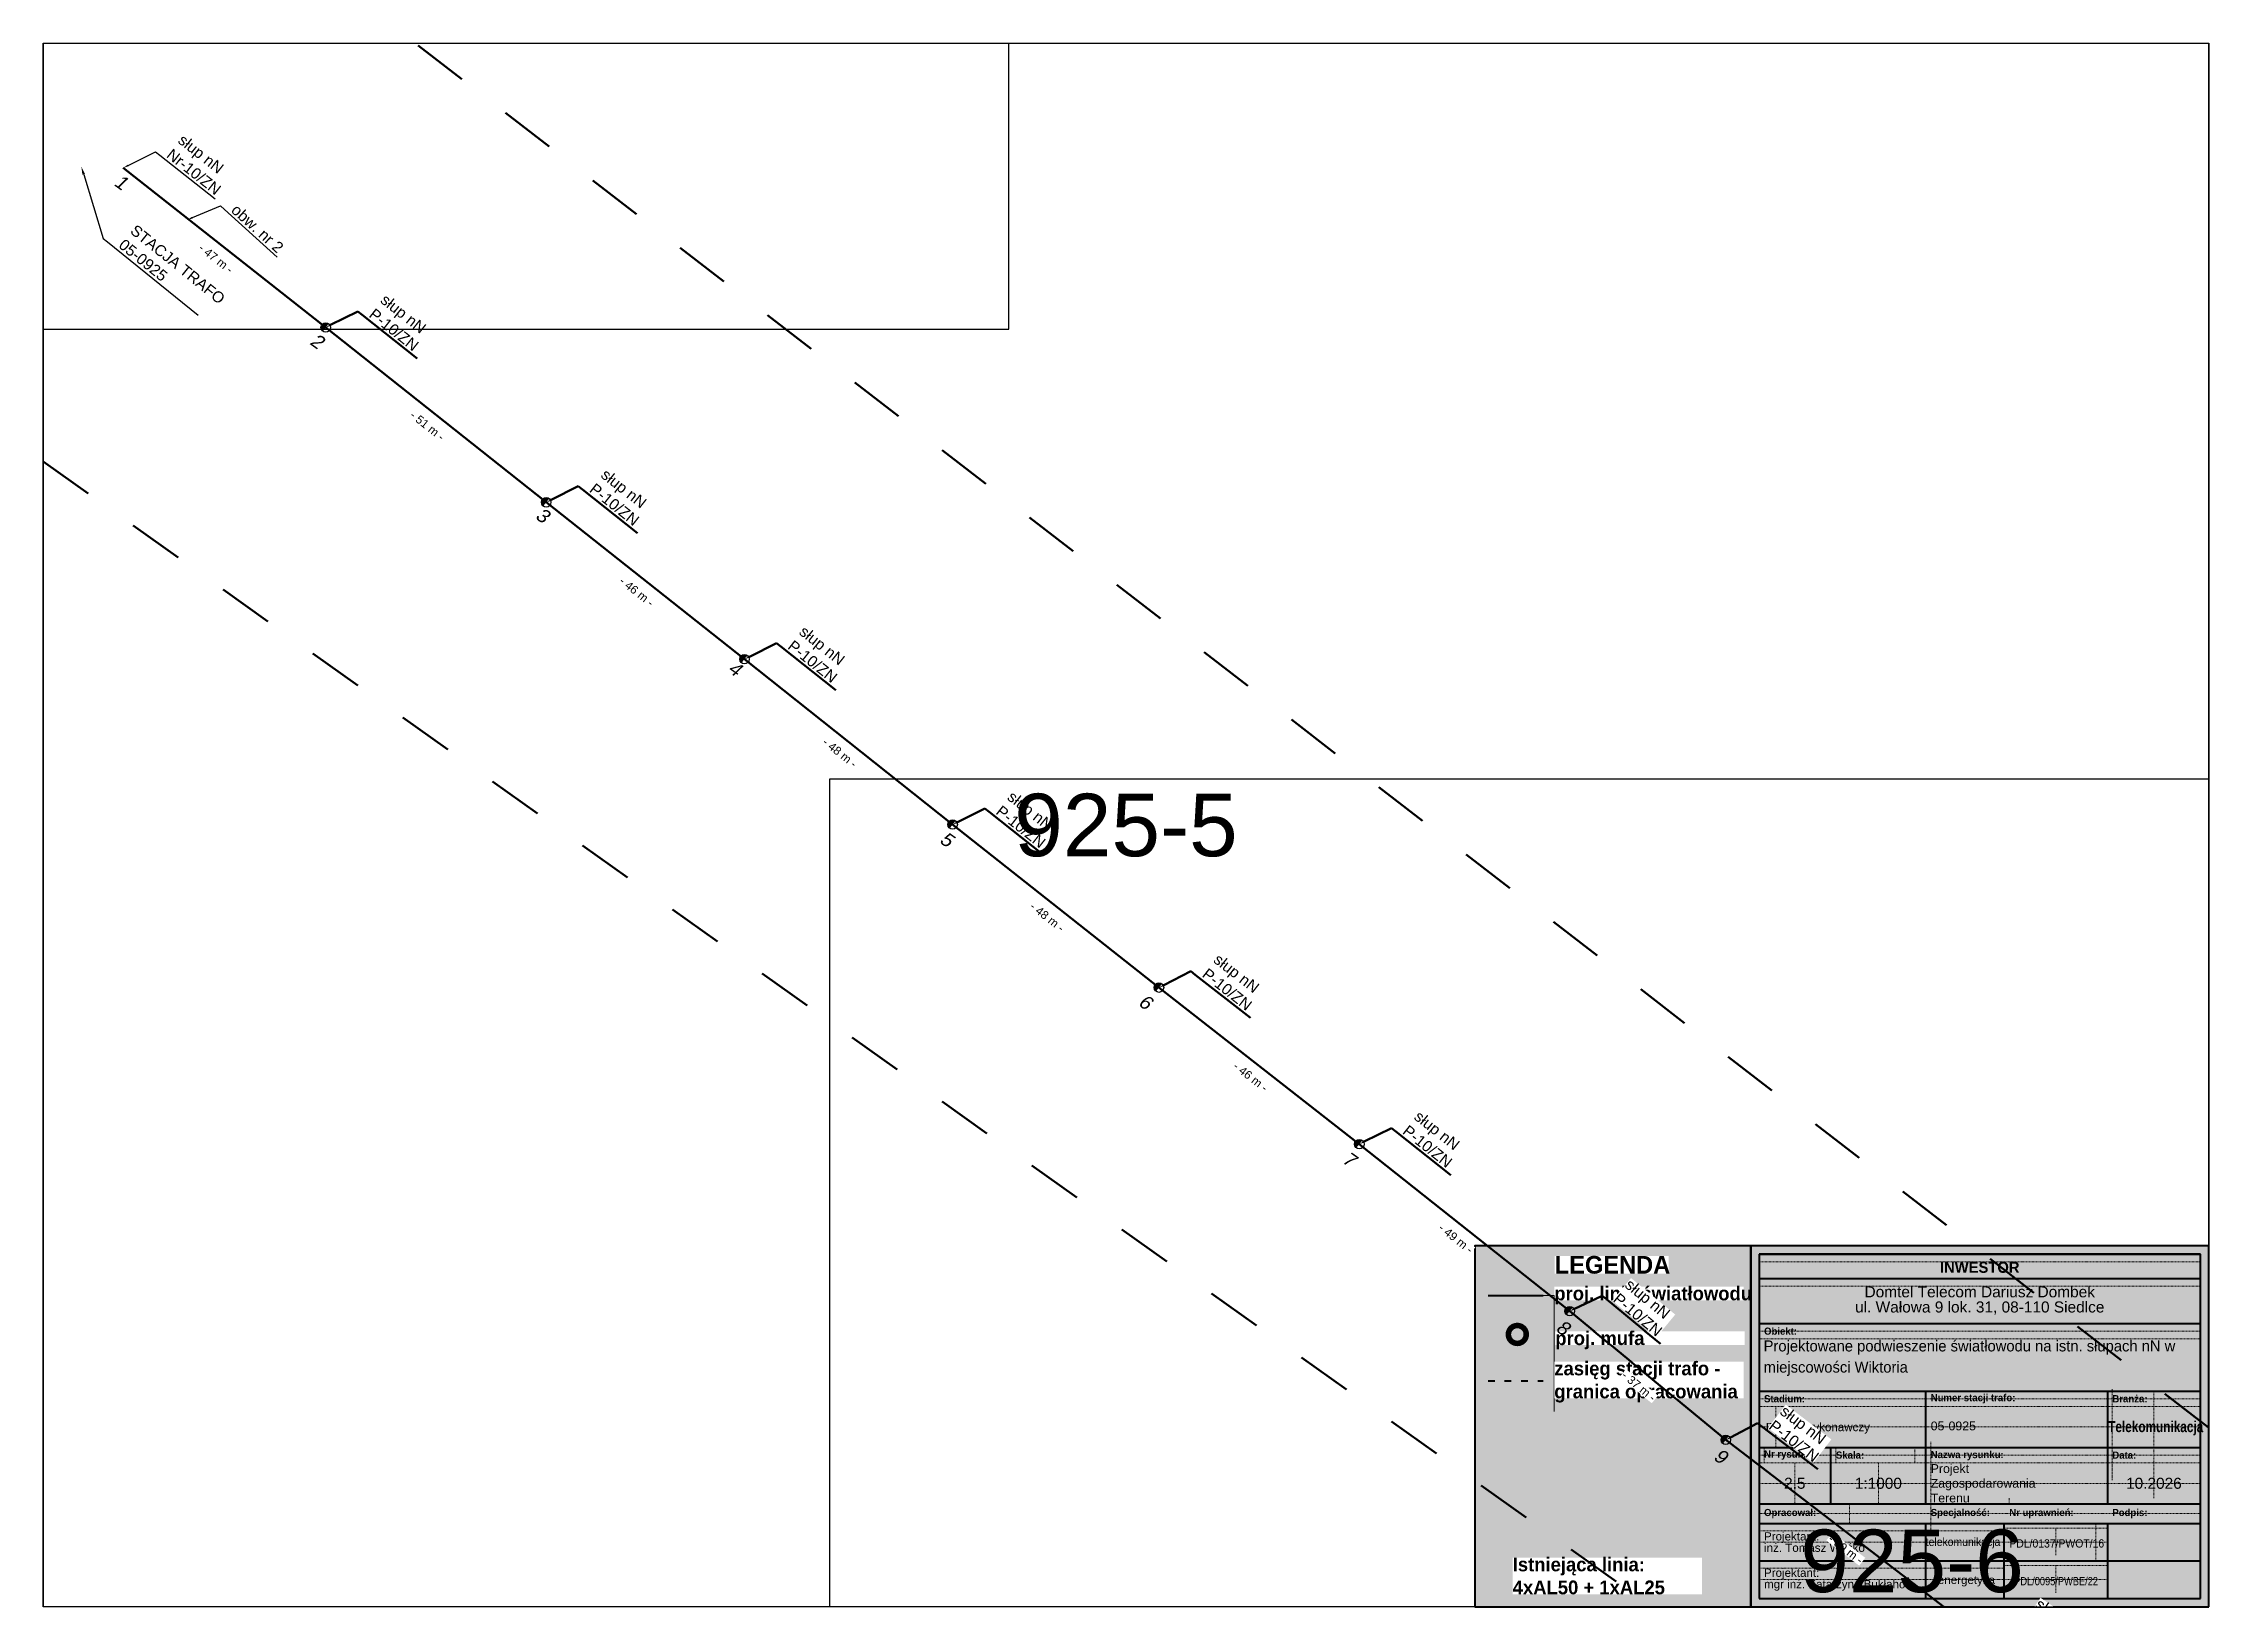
# Paper-space layout '925-5' of a CAD drawing. Header units: millimetres. Extents: x 0 to 393, y 0 to 283.
# The model-space entities are those that its viewports show. They can reach past a viewport. Long polylines and large blocks are cut down to what shows.
import ezdxf
from ezdxf import colors
from ezdxf.entities.mleader import LeaderData, LeaderLine
from ezdxf.enums import TextEntityAlignment as Align
from ezdxf.math import Vec2, Vec3

# ---------------------------------------------------------------- set-up
doc = ezdxf.new("R2010")
doc.units = ezdxf.units.MM
for name, pattern in [('4002', [2, 1, -1]), ('ACAD_ISO03W100', [30, 12, -18]), ('DGN Style 2', [0.005224, 0.003135, -0.00209])]:
    doc.linetypes.add(name, pattern=pattern)
doc.layers.add('!tele', color=30, linetype='Continuous', lineweight=50, plot=False)
doc.layers.add('@KonstrTabelki', color=253, linetype='DGN Style 2', lineweight=0, plot=False)
for name, color, linetype, lineweight in [('!trafo', 6, '4002', 50), ('@Tabelka', 7, 'Continuous', 13), ('_mm zasięg trafo', 6, 'ACAD_ISO03W100', 35), ('_numery', 7, 'Continuous', 40), ('_światłowód', 30, 'Continuous', 50)]:
    doc.layers.add(name, color=color, linetype=linetype, lineweight=lineweight)
for name, color, linetype in [('_MM mufy', 3, 'Continuous'), ('_MM opisy', 7, 'Continuous'), ('_MM slupy', 5, 'Continuous'), ('_mm trafo', 3, 'Continuous')]:
    doc.layers.add(name, color=color, linetype=linetype)
doc.layers.add('DIM', color=7, linetype='Continuous', plot=False)
doc.styles.add('BardzoMale-PrawaGora', font='arial.ttf', dxfattribs={"height": 0.0025})
doc.styles.get("Standard").update_dxf_attribs({"font": 'arial.ttf'})
doc.dimstyles.new('opis linie', dxfattribs={"dimtxt": 1.5, "dimasz": 0.18, "dimexe": 0.18, "dimexo": 0.0625, "dimgap": 2.5, "dimtad": 4, "dimdec": 0, "dimzin": 0, "dimdsep": 46, "dimtxsty": 'Standard', "dimcen": 0.09, "dimse1": 1, "dimse2": 1, "dimsd1": 1, "dimsd2": 1, "dimclrt": 256, "dimadec": 0, "dimazin": 0, "dimtfac": 1, "dimtdec": 0, "dimtofl": 0, "dimtmove": 0, "dimatfit": 3, "dimfxl": 1, "dimtfill": 1, "dimtolj": 1, "dimtzin": 0, "dimarcsym": 0})

# ---------------------------------------------------------------- blocks, each defined once
blk = doc.blocks.new('tabelka')
at = {"true_color": 0xffffff, "transparency": 33554687}
h = blk.add_hatch(color=7, dxfattribs=at)
h.dxf.hatch_style = 1
h.paths.add_polyline_path([(-83, 65.41), (0, 65.41), (0, 0), (-83, 0)])
at = {"layer": '@KonstrTabelki', "lineweight": 0}
for p, q in [((-1.5, 62.52), (-81.5, 62.52)), ((-1.5, 58.08), (-81.5, 58.08)), ((-1.5, 49.94), (-81.5, 49.94)), ((-81.5, 48.55), (-1.5, 48.55)), ((-17.47, 39.44), (-17.47, 22.94)), ((-1.5, 37.69), (-81.5, 37.69)), ((-81.5, 36.3), (-1.5, 36.3)), ((-78.46, 36.3), (-78.46, 28.86)), ((-9.93, 19.68), (-9.93, 39.08)), ((-81.5, 32.58), (-1.5, 32.58)), ((-80.6, 28.86), (-80.6, 26.08)), ((-67.58, 28.86), (-67.58, 26.08)), ((-53.27, 26.08), (-53.27, 28.86)), ((-50.39, 29.9), (-50.39, 18.64)), ((-17.47, 28.86), (-17.47, 22.94)), ((-9.93, 19.68), (-9.93, 28.86)), ((-1.5, 27.47), (-81.5, 27.47)), ((-81.5, 26.08), (-1.5, 26.08)), ((-74.99, 18.64), (-74.99, 26.08)), ((-59.88, 18.64), (-59.88, 26.08)), ((-1.5, 27.47), (-18.36, 27.47)), ((-1.5, 22.36), (-81.5, 22.36)), ((-36.15, 19.68), (-36.15, 18.64)), ((-1.5, 22.36), (-18.36, 22.36)), ((-81.5, 16.88), (-1.5, 16.88)), ((-65.11, 18.64), (-65.11, 15.11)), ((-50.39, 18.64), (-50.39, 13.41)), ((-37.05, 13.77), (-81.5, 13.77)), ((-37.05, 14.25), (-18.36, 14.25)), ((-27.71, 14.25), (-27.71, 9.31)), ((-20.43, 15.11), (-20.43, 8.31)), ((-37.05, 11.71), (-81.5, 11.71)), ((-18.36, 11.71), (-37.05, 11.71)), ((-37.05, 6.97), (-81.5, 6.97)), ((-37.05, 4.9), (-81.5, 4.9)), ((-37.05, 7.44), (-18.36, 7.44)), ((-18.36, 4.9), (-37.05, 4.9)), ((-27.71, 7.44), (-27.71, 2.5))]:
    blk.add_line(p, q, dxfattribs=at)
at = {"layer": '@KonstrTabelki'}
for points in [[(-51.29, 28.86), (-51.29, 39.08)], [(-51.29, 18.64), (-51.29, 28.86)]]:
    blk.add_lwpolyline(points, dxfattribs=at)
at = {"layer": '@Tabelka', "lineweight": 40}
for p, q in [((0, 65.41), (-83, 65.41)), ((-83, 65.41), (-83, 0)), ((-81.5, 63.91), (-1.5, 63.91)), ((-1.5, 63.91), (-81.5, 63.91)), ((-81.5, 63.91), (-81.5, 1.5)), ((-1.5, 1.5), (-1.5, 63.91)), ((0, 0), (0, 65.41)), ((-81.5, 59.47), (-1.5, 59.47)), ((-81.5, 51.33), (-1.5, 51.33)), ((-81.5, 39.08), (-1.5, 39.08)), ((-81.5, 39.08), (-18.36, 39.08)), ((-51.29, 28.86), (-51.29, 39.08)), ((-51.29, 28.86), (-51.29, 35.67)), ((-18.36, 39.08), (-18.36, 28.86)), ((-81.5, 28.86), (-18.36, 28.86)), ((-68.48, 18.64), (-68.48, 28.86)), ((-51.29, 18.64), (-51.29, 28.86)), ((-18.36, 28.86), (-1.5, 28.86)), ((-18.36, 28.86), (-18.36, 18.64)), ((-51.29, 18.64), (-51.29, 25.45)), ((-18.36, 25.45), (-18.36, 18.64)), ((-81.5, 18.64), (-1.5, 18.64)), ((-81.5, 18.64), (-1.5, 18.64)), ((-81.5, 15.11), (-1.5, 15.11)), ((-51.29, 1.5), (-51.29, 15.11)), ((-37.05, 1.5), (-37.05, 15.11)), ((-18.36, 15.11), (-18.36, 1.5)), ((-81.5, 8.31), (-1.5, 8.31)), ((-81.5, 8.31), (-1.5, 8.31)), ((-81.5, 1.5), (-1.5, 1.5)), ((-83, 0), (0, 0))]:
    blk.add_line(p, q, dxfattribs=at)
at = {"layer": '@Tabelka'}
for s, insert, char_height, attachment_point, line_spacing_factor in [('{\\fLato Light|b1|i0|c238|p34;INWESTOR}', (-41.5, 62.52), 2, 2, 0.825), ('Domtel Telecom Dariusz Dombek\\Pul. Wałowa 9 lok. 31, 08-110 Siedlce', (-41.5, 58.08), 2, 2, 0.825), ('{\\fLato Light|b1|i0|c238|p34;Obiekt:}', (-80.6, 49.94), 1.3, 4, 0.946154), ('{\\fLato Light|b1|i0|c238|p34;Branża:}', (-17.47, 37.69), 1.3, 4, 0.946154), ('Projekt wykonawczy', (-80.27, 32.34), 1.5, 4, 0.825), ('{\\fLato Light|b1|i0|c238|p34;\\W0.8;Telekomunikacja}', (-9.6, 32.34), 2, 5, 0.76875), ('{\\fLato Light|b1|i0|c238|p34;Nr rysunku:}', (-80.6, 27.47), 1.3, 4, 0.946154), ('{\\fLato Light|b1|i0|c238|p34;Skala:}', (-67.58, 27.47), 1.3, 4, 0.946154), ('{\\fLato Light|b1|i0|c238|p34;Nazwa rysunku:}', (-50.39, 27.38), 1.3, 4, 0.946154), ('{\\fLato Light|b1|i0|c238|p34;Data:}', (-17.47, 27.47), 1.3, 4, 0.946154), ('10.2026', (-9.93, 22.36), 2, 5, 0.825), ('{\\fLato Light|b1|i0|c238|p34;Opracował:}', (-80.6, 16.88), 1.3, 4, 0.946154), ('{\\fLato Light|b1|i0|c238|p34;Specjalność:}', (-50.39, 16.88), 1.3, 4, 0.946154), ('{\\fLato Light|b1|i0|c238|p34;Nr uprawnień:}', (-36.15, 16.88), 1.3, 4, 0.946154), ('{\\fLato Light|b1|i0|c238|p34;Podpis:}', (-17.47, 16.88), 1.3, 4, 0.946154)]:
    blk.add_mtext(s, dxfattribs=dict(at, insert=insert, char_height=char_height, attachment_point=attachment_point, line_spacing_factor=line_spacing_factor))
for s, insert, char_height, width, attachment_point, line_spacing_factor in [('{\\fLato Light|b1|i0|c238|p34;Stadium:}', (-80.6, 37.69), 1.3, 8.6456, 4, 0.946154), ('{\\fLato Light|b1|i0|c238|p34;Numer stacji trafo:}', (-50.39, 37.69), 1.3, 16.1141, 4, 0.946154), ('Projektant:\\Pinż. Tomasz Waśko', (-80.6, 11.71), 1.5, 27.9275, 4, 0.825), ('{\\W0.9;telekomunikacja}', (-44.53, 11.53), 1.5, 22.915, 5, 0.825), ('{\\W0.9;PDL/0137/PWOT/16}', (-27.54, 11.46), 1.5, 22.915, 5, 0.825), ('Projektant:\\Pmgr inż. Katarzyna Bukłaho', (-80.6, 4.9), 1.5, 27.9275, 4, 0.825), ('energetyka', (-43.91, 4.64), 1.5, 22.915, 5, 0.825), ('{\\W0.8;PDL/0095/PWBE/22}', (-27.66, 4.62), 1.5, 22.915, 5, 0.825)]:
    blk.add_mtext(s, dxfattribs=dict(at, insert=insert, char_height=char_height, width=width, attachment_point=attachment_point, line_spacing_factor=line_spacing_factor))
blk = doc.blocks.new('mufa')
at = {"layer": '_MM mufy'}
h = blk.add_hatch(color=256, dxfattribs=at)
h.dxf.hatch_style = 1
h.paths.add_polyline_path([(2.15, 0.12, 1), (-2.1, -0.05, 1)])
h.paths.add_polyline_path([(-1.1, -0.01, -1), (1.15, 0.08, -1)], flags=16)
h.paths.add_polyline_path([(-0.83, 0, -1), (0.88, 0.07, -1)], flags=0)
blk = doc.blocks.new('legenda')
at = {"true_color": 0xffffff, "transparency": 33554687}
h = blk.add_hatch(color=7, dxfattribs=at)
h.dxf.hatch_style = 1
h.paths.add_polyline_path([(-50, 65.41), (0, 65.41), (0, 0), (-50, 0)])
at = {"lineweight": 40}
blk.add_lwpolyline([(0, 65.41), (-50, 65.41), (-50, 0)], dxfattribs=at)
at = {"layer": '_mm zasięg trafo', "lineweight": 40, "ltscale": 0.1}
blk.add_lwpolyline([(-47.62, 40.95), (-37.62, 40.95)], dxfattribs=at)
at = {"layer": '_światłowód', "lineweight": 40}
blk.add_lwpolyline([(-47.62, 56.41), (-37.62, 56.41)], dxfattribs=at)
at = {"layer": '_mm zasięg trafo'}
blk.add_blockref('mufa', (-42.35, 49.31), dxfattribs=at)
at = {"layer": '_mm zasięg trafo', "bg_fill": 3, "box_fill_scale": 1, "bg_fill_color": 256, "bg_fill_transparency": 0}
for s, width, heights, insert, char_height, attachment_point in [('{\\fLato Light|b1|i0|c238|p34;\\C7;LEGENDA}', 20.65, [-3.27], (-35.53, 63.58), 3.2, 1), ('\\pxt4;{\\fLato Light|b1|i0|c238|p34;\\C7;proj. linia światłowodu}', 34.3358, [0], (-35.62, 56.41), 2.5, 4)]:
    blk.add_mtext_dynamic_manual_height_columns(s, width=width, gutter_width=1, heights=heights, dxfattribs=dict(at, insert=insert, char_height=char_height, attachment_point=attachment_point))
at = {"layer": 'Defpoints', "color": 252, "lineweight": 0, "true_color": 0x939598}
blk.add_lwpolyline([(-37.62, 56.41), (-35.62, 56.41), (-35.62, 35.41)], dxfattribs=at)
at = {"layer": '_mm zasięg trafo', "char_height": 2.5, "attachment_point": 4, "bg_fill": 3, "box_fill_scale": 1, "bg_fill_color": 256, "bg_fill_transparency": 0}
for s, heights, insert in [('\\pxt4;{\\fLato Light|b1|i0|c238|p34;\\C7;proj. mufa}', [0], (-35.44, 48.3)), ('\\pxt4;{\\fLato Light|b1|i0|c238|p34;\\C7;zasięg stacji trafo - granica opracowania}', [-7.36], (-35.62, 40.72))]:
    blk.add_mtext_dynamic_manual_height_columns(s, width=34.3358, gutter_width=1, heights=heights, dxfattribs=dict(at, insert=insert))
at = {"lineweight": 40}
blk.add_lwpolyline([(-50, 0), (0, 0), (0, 65.41)], dxfattribs=at)
at = {"layer": '_mm zasięg trafo', "insert": (-43.16, 5.56), "char_height": 2.5, "attachment_point": 4, "bg_fill": 3, "box_fill_scale": 1, "bg_fill_color": 256, "bg_fill_transparency": 0}
blk.add_mtext_dynamic_manual_height_columns('\\pxt4;{\\fLato Light|b1|i0|c238|p34;\\C7;Istniejąca linia:\\P4xAL50 + 1xAL25}', width=34.3358, gutter_width=1, heights=[-6.79], dxfattribs=at)
blk = doc.blocks.new('ZN')
at = {"layer": '_MM slupy', "transparency": 33554687}
h = blk.add_hatch(color=256, dxfattribs=at)
h.dxf.hatch_style = 1
h.paths.add_polyline_path([(0, -0.86), (0, 0.86, 1)])
at = {"layer": '_MM slupy'}
blk.add_circle((0, 0), 0.857, dxfattribs=at)
blk = doc.blocks.new('*D290')
at = {"layer": 'Defpoints', "color": 0}
for p in [(7547620.46, 5806353.86), (7547620.92, 5806354.46), (7547667.01, 5806318.24)]:
    blk.add_point(p, dxfattribs=at)
at = {"layer": 'DIM', "insert": (7547642.21, 5806334.05), "char_height": 1.5, "attachment_point": 5, "rotation": 322.5768, "bg_fill": 3, "box_fill_scale": 1.1, "bg_fill_color": 9, "bg_fill_true_color": 13158600, "bg_fill_transparency": 0}
blk.add_mtext('\\A1;- 59 m -', dxfattribs=at)
blk = doc.blocks.new('*D291')
at = {"layer": 'Defpoints', "color": 0}
for p in [(7547592.17, 5806377.21), (7547592.65, 5806377.79), (7547620.46, 5806353.86)]:
    blk.add_point(p, dxfattribs=at)
at = {"layer": 'DIM', "insert": (7547604.71, 5806363.59), "char_height": 1.5, "attachment_point": 5, "rotation": 320.4644, "bg_fill": 3, "box_fill_scale": 1.1, "bg_fill_color": 9, "bg_fill_true_color": 13158600, "bg_fill_transparency": 0}
blk.add_mtext('\\A1;- 37 m -', dxfattribs=at)
blk = doc.blocks.new('*D292')
at = {"layer": 'Defpoints', "color": 0}
for p in [(7547554.04, 5806407.49), (7547554.51, 5806408.08), (7547592.17, 5806377.21)]:
    blk.add_point(p, dxfattribs=at)
at = {"layer": 'DIM', "insert": (7547571.54, 5806390.38), "char_height": 1.5, "attachment_point": 5, "rotation": 321.546, "bg_fill": 3, "box_fill_scale": 1.1, "bg_fill_color": 9, "bg_fill_true_color": 13158600, "bg_fill_transparency": 0}
blk.add_mtext('\\A1;- 49 m -', dxfattribs=at)
blk = doc.blocks.new('*D293')
at = {"layer": 'Defpoints', "color": 0}
for p in [(7547517.72, 5806435.85), (7547518.18, 5806436.44), (7547554.04, 5806407.49)]:
    blk.add_point(p, dxfattribs=at)
at = {"layer": 'DIM', "insert": (7547534.33, 5806419.69), "char_height": 1.5, "attachment_point": 5, "rotation": 322.016, "bg_fill": 3, "box_fill_scale": 1.1, "bg_fill_color": 9, "bg_fill_true_color": 13158600, "bg_fill_transparency": 0}
blk.add_mtext('\\A1;- 46 m -', dxfattribs=at)
blk = doc.blocks.new('*D294')
at = {"layer": 'Defpoints', "color": 0}
for p in [(7547480.32, 5806465.41), (7547480.79, 5806466), (7547517.72, 5806435.85)]:
    blk.add_point(p, dxfattribs=at)
at = {"layer": 'DIM', "insert": (7547497.46, 5806448.66), "char_height": 1.5, "attachment_point": 5, "rotation": 321.6788, "bg_fill": 3, "box_fill_scale": 1.1, "bg_fill_color": 9, "bg_fill_true_color": 13158600, "bg_fill_transparency": 0}
blk.add_mtext('\\A1;- 48 m -', dxfattribs=at)
blk = doc.blocks.new('*D295')
at = {"layer": 'Defpoints', "color": 0}
for p in [(7547442.58, 5806495.39), (7547443.04, 5806495.98), (7547480.32, 5806465.41)]:
    blk.add_point(p, dxfattribs=at)
at = {"layer": 'DIM', "insert": (7547459.88, 5806478.43), "char_height": 1.5, "attachment_point": 5, "rotation": 321.5364, "bg_fill": 3, "box_fill_scale": 1.1, "bg_fill_color": 9, "bg_fill_true_color": 13158600, "bg_fill_transparency": 0}
blk.add_mtext('\\A1;- 48 m -', dxfattribs=at)
blk = doc.blocks.new('*D296')
at = {"layer": 'Defpoints', "color": 0}
for p in [(7547406.65, 5806523.82), (7547407.12, 5806524.41), (7547442.58, 5806495.39)]:
    blk.add_point(p, dxfattribs=at)
at = {"layer": 'DIM', "insert": (7547423.05, 5806507.63), "char_height": 1.5, "attachment_point": 5, "rotation": 321.6467, "bg_fill": 3, "box_fill_scale": 1.1, "bg_fill_color": 9, "bg_fill_true_color": 13158600, "bg_fill_transparency": 0}
blk.add_mtext('\\A1;- 46 m -', dxfattribs=at)
blk = doc.blocks.new('*D297')
at = {"layer": 'Defpoints', "color": 0}
for p in [(7547366.68, 5806555.52), (7547367.15, 5806556.11), (7547406.65, 5806523.82)]:
    blk.add_point(p, dxfattribs=at)
at = {"layer": 'DIM', "insert": (7547385.1, 5806537.7), "char_height": 1.5, "attachment_point": 5, "rotation": 321.5798, "bg_fill": 3, "box_fill_scale": 1.1, "bg_fill_color": 9, "bg_fill_true_color": 13158600, "bg_fill_transparency": 0}
blk.add_mtext('\\A1;- 51 m -', dxfattribs=at)
blk = doc.blocks.new('*D298')
at = {"layer": 'Defpoints', "color": 0}
for p in [(7547330.45, 5806585.03), (7547329.99, 5806584.44), (7547366.68, 5806555.52)]:
    blk.add_point(p, dxfattribs=at)
at = {"layer": 'DIM', "insert": (7547346.79, 5806568.02), "char_height": 1.5, "attachment_point": 5, "rotation": 321.7566, "bg_fill": 3, "box_fill_scale": 1.1, "bg_fill_color": 9, "bg_fill_true_color": 13158600, "bg_fill_transparency": 0}
blk.add_mtext('\\A1;- 47 m -', dxfattribs=at)
blk = doc.blocks.new('q')
at = {"layer": '_MM slupy'}
blk.add_blockref('ZN', (0, 0), dxfattribs=at)
at = {"layer": '_MM opisy'}
ml = blk.add_multileader_mtext('Standard', dxfattribs=at)
ml.set_content('\\pxql;słup nN\\PP-10/ZN', color=256)
ml.set_leader_properties()
ml.build(insert=Vec2(0, 0))
ml.multileader.update_dxf_attribs({"has_text_frame": 1, "text_left_attachment_type": 5, "text_right_attachment_type": 5, "dogleg_length": 1, "arrow_head_size": 1})
ctx = ml.context
ctx.base_point, ctx.char_height, ctx.arrow_head_size, ctx.landing_gap_size, ctx.plane_origin = Vec3(3.75, 5.9), 2, 1, 1, Vec3(1.72, -1.42)
ctx.left_attachment, ctx.right_attachment = 5, 5
notes = []
notes.append((ctx, [(0, (1, 1, 0), (2.75, 5.9), (1, 0), 1, [(0, [(0, 0), (2.75, 5.9)], 0, [])])]))
ctx.mtext.insert, ctx.mtext.flow_direction = Vec3(4.75, 11.7), 5
ctx.mtext.has_bg_fill, ctx.mtext.bg_color, ctx.mtext.bg_scale_factor, ctx.mtext.bg_transparency, ctx.mtext.use_window_bg_color = 1, -1023410175, 1, 0, 1
for ctx, leaders in notes:
    for number, flags, end, landing, length, lines in leaders:
        leader = LeaderData()
        leader.index, (leader.has_last_leader_line, leader.has_dogleg_vector, leader.attachment_direction) = number, flags
        leader.last_leader_point, leader.dogleg_vector, leader.dogleg_length = Vec3(end), Vec3(landing), length
        for number, points, colour, breaks in lines:
            line = LeaderLine()
            line.index, line.vertices, line.color, line.breaks = number, Vec3.list(points), colors.encode_raw_color(colour), breaks
            leader.lines.append(line)
        ctx.leaders.append(leader)

msp = doc.modelspace()

# ---------------------------------------------------------------- linework, layer by layer
at = {"layer": '!tele'}
msp.add_lwpolyline([(7547329.99, 5806584.44), (7547366.68, 5806555.52), (7547406.65, 5806523.82), (7547442.58, 5806495.39), (7547480.32, 5806465.41), (7547517.72, 5806435.85), (7547554.04, 5806407.49), (7547592.17, 5806377.21), (7547620.46, 5806353.86), (7547667.01, 5806318.24), (7547708.5, 5806290.04), (7547744.3, 5806267.03)], dxfattribs=at)
at = {"layer": '!trafo', "ltscale": 10}
msp.add_lwpolyline([(7546747.54, 5807433.55), (7546707.13, 5807334.94), (7547051.46, 5807071.49), (7547150.64, 5807000.95), (7547259.86, 5806782.01), (7547244.22, 5806581.99), (7547760.47, 5806214.35), (7547791.76, 5806291.46), (7547331.38, 5806646.8), (7547319.09, 5806843.46), (7547208.46, 5807050.19), (7546929.11, 5807322.84)], close=True, dxfattribs=at)

# ---------------------------------------------------------------- next in the draw order: block references
at = {"layer": '!tele'}
for p, rotation in [((7547366.68, 5806555.52), 321.5797746163238), ((7547406.65, 5806523.82), 321.6466679840331), ((7547442.58, 5806495.39), 321.5364171010122), ((7547480.32, 5806465.41), 321.6787823617015), ((7547517.72, 5806435.85), 322.0159647503102), ((7547554.04, 5806407.49), 321.5460197502304), ((7547592.17, 5806377.21), 320.4644164464921), ((7547620.46, 5806353.86), 322.5768299315671), ((7547667.01, 5806318.24), 325.7967645585538)]:
    msp.add_blockref('q', p, dxfattribs=dict(at, rotation=rotation))

# ---------------------------------------------------------------- next in the draw order: leaders
at = {"layer": '_MM opisy'}
ml = msp.add_multileader_mtext('Standard', dxfattribs=at)
ml.set_content('\\pxql;słup nN\\PNr-10/ZN', color=256)
ml.set_leader_properties()
ml.build(insert=Vec2(0, 0))
ml.multileader.update_dxf_attribs({"has_text_frame": 1, "text_left_attachment_type": 5, "text_right_attachment_type": 5, "dogleg_length": 1, "arrow_head_size": 1})
ctx = ml.context
ctx.base_point, ctx.char_height, ctx.arrow_head_size, ctx.landing_gap_size, ctx.plane_origin, ctx.plane_x_axis, ctx.plane_y_axis = Vec3(7547336.59, 5806586.75), 2, 1, 1, Vec3(7547330.46, 5806582.26), Vec3(0.785388, -0.619003), Vec3(0.619003, 0.785388)
ctx.left_attachment, ctx.right_attachment = 5, 5
notes = []
notes.append((ctx, [(0, (1, 1, 0), (7547335.81, 5806587.37), (0.785388, -0.619003), 1, [(0, [(7547329.99, 5806584.44), (7547335.81, 5806587.37)], 0, [])])]))
ctx.mtext.insert, ctx.mtext.text_direction, ctx.mtext.flow_direction = Vec3(7547340.97, 5806590.69), Vec3(0.785388, -0.619003), 5
ctx.mtext.has_bg_fill, ctx.mtext.bg_color, ctx.mtext.bg_scale_factor, ctx.mtext.bg_transparency, ctx.mtext.use_window_bg_color = 1, -1023410175, 1, 0, 1
for ctx, leaders in notes:
    for number, flags, end, landing, length, lines in leaders:
        leader = LeaderData()
        leader.index, (leader.has_last_leader_line, leader.has_dogleg_vector, leader.attachment_direction) = number, flags
        leader.last_leader_point, leader.dogleg_vector, leader.dogleg_length = Vec3(end), Vec3(landing), length
        for number, points, colour, breaks in lines:
            line = LeaderLine()
            line.index, line.vertices, line.color, line.breaks = number, Vec3.list(points), colors.encode_raw_color(colour), breaks
            leader.lines.append(line)
        ctx.leaders.append(leader)

# ---------------------------------------------------------------- next in the draw order: dimensions: what is measured, and where the dimension line sits
at = {"layer": 'DIM'}
dim = msp.add_aligned_dim(p1=(7547667.01, 5806318.24), p2=(7547620.46, 5806353.86), distance=-0.75, dimstyle='opis linie', override={"dimpost": '- <> m -'}, dxfattribs=at)
dim.commit()
dim.dimension.update_dxf_attribs({"geometry": '*D290', "text_midpoint": (7547642.21, 5806334.05)})

# ---------------------------------------------------------------- next in the draw order: leaders
at = {"layer": '_mm trafo', "color": 3}
ml = msp.add_multileader_mtext('Standard', dxfattribs=at)
ml.set_content('STACJA TRAFO\\P05-0925', color=3)
ml.set_leader_properties()
ml.build(insert=Vec2(0, 0))
ml.multileader.update_dxf_attribs({"has_text_frame": 1, "text_left_attachment_type": 5, "text_right_attachment_type": 5, "dogleg_length": 1, "arrow_head_size": 1.5})
ctx = ml.context
ctx.base_point, ctx.char_height, ctx.arrow_head_size, ctx.plane_origin, ctx.plane_x_axis, ctx.plane_y_axis = Vec3(7547327.12, 5806571.03), 2, 1.5, Vec3(7547305.19, 5806558.92), Vec3(0.778599, -0.627521), Vec3(0.627521, 0.778599)
ctx.left_attachment, ctx.right_attachment, ctx.attachment_type = 5, 5, 2
notes = []
notes.append((ctx, [(0, (1, 1, 0), (7547326.34, 5806571.66), (0.778599, -0.627521), 1, [(0, [(7547322.38, 5806584.69)], 0, [])])]))
ctx.mtext.insert, ctx.mtext.text_direction, ctx.mtext.rotation, ctx.mtext.flow_direction = Vec3(7547332.33, 5806574.31), Vec3(0.778599, -0.627521), 6.129723, 5
ctx.mtext.has_bg_fill, ctx.mtext.bg_color, ctx.mtext.bg_scale_factor, ctx.mtext.bg_transparency, ctx.mtext.use_window_bg_color = 1, -1073741824, 1, 0, 1
for ctx, leaders in notes:
    for number, flags, end, landing, length, lines in leaders:
        leader = LeaderData()
        leader.index, (leader.has_last_leader_line, leader.has_dogleg_vector, leader.attachment_direction) = number, flags
        leader.last_leader_point, leader.dogleg_vector, leader.dogleg_length = Vec3(end), Vec3(landing), length
        for number, points, colour, breaks in lines:
            line = LeaderLine()
            line.index, line.vertices, line.color, line.breaks = number, Vec3.list(points), colors.encode_raw_color(colour), breaks
            leader.lines.append(line)
        ctx.leaders.append(leader)

# ---------------------------------------------------------------- next in the draw order: texts
at = {"layer": 'Defpoints', "color": 4}
msp.add_text('925-6', height=11.336, dxfattribs=at).set_placement((7547654.23, 5806331.93), align=Align.MIDDLE_CENTER)

# ---------------------------------------------------------------- next in the draw order: dimensions: what is measured, and where the dimension line sits
at = {"layer": 'DIM'}
dim = msp.add_aligned_dim(p1=(7547620.46, 5806353.86), p2=(7547592.17, 5806377.21), distance=-0.75, dimstyle='opis linie', override={"dimpost": '- <> m -'}, dxfattribs=at)
dim.commit()
dim.dimension.update_dxf_attribs({"geometry": '*D291', "text_midpoint": (7547604.71, 5806363.59)})

# ---------------------------------------------------------------- next in the draw order: texts
at = {"layer": '_numery', "oblique": 10}
for s, p in [('8', (7547589.49, 5806373.76)), ('9', (7547618.06, 5806350.45))]:
    msp.add_text(s, height=2.5, rotation=324.4981, dxfattribs=at).set_placement(p)

# ---------------------------------------------------------------- next in the draw order: dimensions: what is measured, and where the dimension line sits
at = {"layer": 'DIM'}
dim = msp.add_aligned_dim(p1=(7547592.17, 5806377.21), p2=(7547554.04, 5806407.49), distance=-0.75, dimstyle='opis linie', override={"dimpost": '- <> m -'}, dxfattribs=at)
dim.commit()
dim.dimension.update_dxf_attribs({"geometry": '*D292', "text_midpoint": (7547571.54, 5806390.38)})

# ---------------------------------------------------------------- next in the draw order: dimensions: what is measured, and where the dimension line sits
dim = msp.add_aligned_dim(p1=(7547554.04, 5806407.49), p2=(7547517.72, 5806435.85), distance=-0.75, dimstyle='opis linie', override={"dimpost": '- <> m -'}, dxfattribs=at)
dim.commit()
dim.dimension.update_dxf_attribs({"geometry": '*D293', "text_midpoint": (7547534.33, 5806419.69)})

# ---------------------------------------------------------------- next in the draw order: texts
at = {"layer": '_numery', "oblique": 10}
msp.add_text('7', height=2.5, rotation=324.4981, dxfattribs=at).set_placement((7547550.75, 5806404.27))

# ---------------------------------------------------------------- next in the draw order: dimensions: what is measured, and where the dimension line sits
at = {"layer": 'DIM'}
dim = msp.add_aligned_dim(p1=(7547517.72, 5806435.85), p2=(7547480.32, 5806465.41), distance=-0.75, dimstyle='opis linie', override={"dimpost": '- <> m -'}, dxfattribs=at)
dim.commit()
dim.dimension.update_dxf_attribs({"geometry": '*D294', "text_midpoint": (7547497.46, 5806448.66)})

# ---------------------------------------------------------------- next in the draw order: texts
at = {"layer": '_numery', "oblique": 10}
msp.add_text('6', height=2.5, rotation=324.4981, dxfattribs=at).set_placement((7547513.79, 5806432.79))
at = {"layer": 'Defpoints', "color": 4}
msp.add_text('925-5', height=11.336, dxfattribs=at).set_placement((7547511.74, 5806465.33), align=Align.MIDDLE_CENTER)

# ---------------------------------------------------------------- next in the draw order: dimensions: what is measured, and where the dimension line sits
at = {"layer": 'DIM'}
dim = msp.add_aligned_dim(p1=(7547480.32, 5806465.41), p2=(7547442.58, 5806495.39), distance=-0.75, dimstyle='opis linie', override={"dimpost": '- <> m -'}, dxfattribs=at)
dim.commit()
dim.dimension.update_dxf_attribs({"geometry": '*D295', "text_midpoint": (7547459.88, 5806478.43)})

# ---------------------------------------------------------------- next in the draw order: linework, layer by layer
at = {"layer": 'Defpoints', "color": 4}
msp.add_lwpolyline([(7547457.98, 5806190.23), (7547850.49, 5806190.23), (7547850.49, 5806473.63), (7547457.98, 5806473.63)], close=True, dxfattribs=at)

# ---------------------------------------------------------------- next in the draw order: texts
at = {"layer": '_numery', "oblique": 10}
msp.add_text('5', height=2.5, rotation=324.4981, dxfattribs=at).set_placement((7547477.78, 5806462.26))

# ---------------------------------------------------------------- next in the draw order: dimensions: what is measured, and where the dimension line sits
at = {"layer": 'DIM'}
dim = msp.add_aligned_dim(p1=(7547442.58, 5806495.39), p2=(7547406.65, 5806523.82), distance=-0.75, dimstyle='opis linie', override={"dimpost": '- <> m -'}, dxfattribs=at)
dim.commit()
dim.dimension.update_dxf_attribs({"geometry": '*D296', "text_midpoint": (7547423.05, 5806507.63)})

# ---------------------------------------------------------------- next in the draw order: texts
at = {"layer": '_numery', "oblique": 10}
msp.add_text('4', height=2.5, rotation=324.4981, dxfattribs=at).set_placement((7547439.4, 5806493.23))

# ---------------------------------------------------------------- next in the draw order: dimensions: what is measured, and where the dimension line sits
at = {"layer": 'DIM'}
dim = msp.add_aligned_dim(p1=(7547406.65, 5806523.82), p2=(7547366.68, 5806555.52), distance=-0.75, dimstyle='opis linie', override={"dimpost": '- <> m -'}, dxfattribs=at)
dim.commit()
dim.dimension.update_dxf_attribs({"geometry": '*D297', "text_midpoint": (7547385.1, 5806537.7)})

# ---------------------------------------------------------------- next in the draw order: texts
at = {"layer": '_numery', "oblique": 10}
msp.add_text('3', height=2.5, rotation=324.4981, dxfattribs=at).set_placement((7547404.52, 5806521))

# ---------------------------------------------------------------- next in the draw order: dimensions: what is measured, and where the dimension line sits
at = {"layer": 'DIM'}
dim = msp.add_aligned_dim(p1=(7547366.68, 5806555.52), p2=(7547329.99, 5806584.44), distance=-0.75, dimstyle='opis linie', override={"dimpost": '- <> m -'}, dxfattribs=at)
dim.commit()
dim.dimension.update_dxf_attribs({"geometry": '*D298', "text_midpoint": (7547346.79, 5806568.02)})

# ---------------------------------------------------------------- next in the draw order: texts
at = {"layer": '_numery', "oblique": 10}
for s, p in [('1', (7547328.13, 5806581.4)), ('2', (7547363.64, 5806552.59))]:
    msp.add_text(s, height=2.5, rotation=324.4981, dxfattribs=at).set_placement(p)

# ---------------------------------------------------------------- next in the draw order: leaders
at = {"layer": '_MM opisy', "color": 1}
ml = msp.add_multileader_mtext('Standard', dxfattribs=at)
ml.set_content('\\pxql;obw. nr 2', color=1)
ml.set_leader_properties()
ml.build(insert=Vec2(0, 0))
ml.multileader.update_dxf_attribs({"has_text_frame": 1, "text_left_attachment_type": 5, "text_right_attachment_type": 5, "dogleg_length": 1, "arrow_head_size": 1})
ctx = ml.context
ctx.base_point, ctx.char_height, ctx.arrow_head_size, ctx.landing_gap_size, ctx.plane_origin, ctx.plane_x_axis, ctx.plane_y_axis = Vec3(7547348.34, 5806576.9), 2, 1, 1, Vec3(7547341.92, 5806572.84), Vec3(0.742064, -0.670329), Vec3(0.670329, 0.742064)
ctx.left_attachment, ctx.right_attachment = 5, 5
notes = []
notes.append((ctx, [(0, (1, 1, 0), (7547347.6, 5806577.57), (0.742064, -0.670329), 1, [(0, [(7547341.6, 5806575.04), (7547347.6, 5806577.57)], 0, [])])]))
ctx.mtext.insert, ctx.mtext.text_direction, ctx.mtext.flow_direction = Vec3(7547350.72, 5806578.05), Vec3(0.742064, -0.670329), 5
ctx.mtext.has_bg_fill, ctx.mtext.bg_color, ctx.mtext.bg_scale_factor, ctx.mtext.bg_transparency, ctx.mtext.use_window_bg_color = 1, -1023410175, 1, 0, 1
for ctx, leaders in notes:
    for number, flags, end, landing, length, lines in leaders:
        leader = LeaderData()
        leader.index, (leader.has_last_leader_line, leader.has_dogleg_vector, leader.attachment_direction) = number, flags
        leader.last_leader_point, leader.dogleg_vector, leader.dogleg_length = Vec3(end), Vec3(landing), length
        for number, points, colour, breaks in lines:
            line = LeaderLine()
            line.index, line.vertices, line.color, line.breaks = number, Vec3.list(points), colors.encode_raw_color(colour), breaks
            leader.lines.append(line)
        ctx.leaders.append(leader)

# ---------------------------------------------------------------- next in the draw order: linework, layer by layer
at = {"layer": 'Defpoints', "color": 4}
for points in [[(7547097.98, 5806555.23), (7547490.49, 5806555.23), (7547490.49, 5806838.63), (7547097.98, 5806838.63)], [(7547315.49, 5806323.63), (7547708, 5806323.63), (7547708, 5806607.03), (7547315.49, 5806607.03)]]:
    msp.add_lwpolyline(points, close=True, dxfattribs=at)

psp = doc.layouts.new('925-5')

# ---------------------------------------------------------------- linework, layer by layer
psp.add_lwpolyline([(0, 283.4), (392.51, 283.4), (392.51, 0), (0, 0)], close=True)

# ---------------------------------------------------------------- block references
psp.add_blockref('tabelka', (392.51, 0))

# ---------------------------------------------------------------- texts
at = {"color": 18, "true_color": 0x000000, "insert": (311.83, 48.27), "char_height": 2, "width": 76.9558, "attachment_point": 1, "line_spacing_factor": 0.825, "style": 'BardzoMale-PrawaGora'}
psp.add_mtext('\\pxsm1.15,ql;{\\fLato Light|b0|i0|c238|p34;\\C256;Projektowane podwieszenie światłowodu na istn. słupach nN w miejscowości Wiktoria}', dxfattribs=at)
at = {"color": 1, "char_height": 1.6, "width": 26.3577, "attachment_point": 4}
for s, insert in [('{\\C18;\\c0;05-0925}', (342.12, 32.76, 1)), ('{\\C18;\\c0;Projekt Zagospodarowania Terenu}', (342.12, 22.36, 1))]:
    psp.add_mtext(s, dxfattribs=dict(at, insert=insert))
at = {"char_height": 2, "attachment_point": 5, "line_spacing_factor": 0.825}
for s, insert in [('2.5', (317.48, 22.36)), ('1:1000', (332.63, 22.36))]:
    psp.add_mtext(s, dxfattribs=dict(at, insert=insert))

# ---------------------------------------------------------------- next in the draw order: block references
psp.add_blockref('legenda', (309.51, 0))

# ---------------------------------------------------------------- next in the draw order: viewports
at = {"layer": '0'}
psp.add_viewport(center=(196.25, 141.7), size=(392.51, 283.3984), view_center_point=(7547511.74, 5806465.33), view_height=283.3984, dxfattribs=at)

doc.saveas('drawing.dxf')
